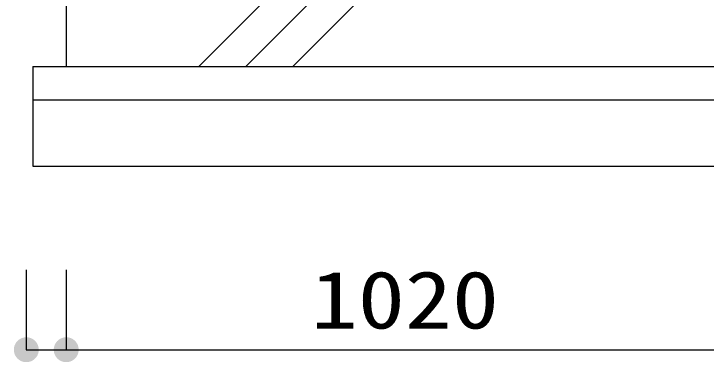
# Model space of a CAD drawing. Units: millimetres, scale not verified. Extents: x -8910 to 8910, y -6308 to 6308.
# Drawn here: x 794 to 1835, y -3795 to -3271 of the extents above; entities that cross this region are included whole.
import ezdxf
from ezdxf.enums import TextEntityAlignment as Align

# ---------------------------------------------------------------- set-up
doc = ezdxf.new("R2010")
doc.units = ezdxf.units.MM
doc.header["$LTSCALE"] = 30
doc.layers.add('0-2_機器', color=2, linetype='Continuous', lineweight=25)
doc.layers.add('1-2_00クル-フ-6寸法', color=132, linetype='Continuous', lineweight=25)
doc.styles.add('ＭＳ ゴシック', font='')
doc.styles.get('ＭＳ ゴシック').set_extended_font_data('MS Gothic')

msp = doc.modelspace()

# ---------------------------------------------------------------- linework, layer by layer
at = {"layer": '0-2_機器'}
for p, q in [((872.7, -3249.81), (872.7, -3349.81)), ((1071.91, -3349.81), (1171.91, -3249.81)), ((1142.62, -3349.81), (1242.62, -3249.81)), ((1213.33, -3349.81), (1313.33, -3249.81)), ((822.7, -3349.81), (1942.7, -3349.81)), ((822.7, -3349.81), (822.7, -3499.81)), ((822.7, -3399.81), (1942.7, -3399.81)), ((822.7, -3499.81), (1942.7, -3499.81))]:
    msp.add_line(p, q, dxfattribs=at)
at = {"layer": '1-2_00クル-フ-6寸法', "color": 4}
for p, q in [((812.7, -3655.84), (812.7, -3775.84)), ((872.7, -3655.84), (872.7, -3775.84)), ((872.7, -3655.84), (872.7, -3775.84)), ((812.7, -3775.84), (872.7, -3775.84)), ((872.7, -3775.84), (1892.7, -3775.84))]:
    msp.add_line(p, q, dxfattribs=at)
at = {"layer": '1-2_00クル-フ-6寸法'}
for points in [[(812.7, -3775.84), (806.91, -3758), (809.19, -3757.42)], [(812.7, -3775.84), (809.19, -3757.42), (811.53, -3757.12)], [(812.7, -3775.84), (811.53, -3757.12), (813.88, -3757.12)], [(812.7, -3775.84), (813.88, -3757.12), (816.22, -3757.42)], [(812.7, -3775.84), (816.22, -3757.42), (818.5, -3758)], [(872.7, -3775.84), (866.91, -3758), (869.19, -3757.42)], [(872.7, -3775.84), (866.91, -3758), (869.19, -3757.42)], [(872.7, -3775.84), (869.19, -3757.42), (871.53, -3757.12)], [(872.7, -3775.84), (869.19, -3757.42), (871.53, -3757.12)], [(872.7, -3775.84), (871.53, -3757.12), (873.88, -3757.12)], [(872.7, -3775.84), (871.53, -3757.12), (873.88, -3757.12)], [(872.7, -3775.84), (873.88, -3757.12), (876.22, -3757.42)], [(872.7, -3775.84), (873.88, -3757.12), (876.22, -3757.42)], [(872.7, -3775.84), (876.22, -3757.42), (878.5, -3758)], [(872.7, -3775.84), (876.22, -3757.42), (878.5, -3758)], [(812.7, -3775.84), (795.27, -3768.93), (796.27, -3766.8)], [(812.7, -3775.84), (796.27, -3766.8), (797.53, -3764.82)], [(812.7, -3775.84), (797.53, -3764.82), (799.03, -3763)], [(812.7, -3775.84), (799.03, -3763), (800.75, -3761.39)], [(812.7, -3775.84), (800.75, -3761.39), (802.66, -3760.01)], [(812.7, -3775.84), (802.66, -3760.01), (804.72, -3758.87)], [(812.7, -3775.84), (804.72, -3758.87), (806.91, -3758)], [(812.7, -3775.84), (818.5, -3758), (820.69, -3758.87)], [(812.7, -3775.84), (820.69, -3758.87), (822.75, -3760.01)], [(812.7, -3775.84), (822.75, -3760.01), (824.65, -3761.39)], [(812.7, -3775.84), (824.65, -3761.39), (826.37, -3763)], [(812.7, -3775.84), (826.37, -3763), (827.87, -3764.82)], [(812.7, -3775.84), (827.87, -3764.82), (829.13, -3766.8)], [(812.7, -3775.84), (829.13, -3766.8), (830.14, -3768.93)], [(872.7, -3775.84), (855.27, -3768.93), (856.27, -3766.8)], [(872.7, -3775.84), (855.27, -3768.93), (856.27, -3766.8)], [(872.7, -3775.84), (856.27, -3766.8), (857.53, -3764.82)], [(872.7, -3775.84), (856.27, -3766.8), (857.53, -3764.82)], [(872.7, -3775.84), (857.53, -3764.82), (859.03, -3763)], [(872.7, -3775.84), (857.53, -3764.82), (859.03, -3763)], [(872.7, -3775.84), (859.03, -3763), (860.75, -3761.39)], [(872.7, -3775.84), (859.03, -3763), (860.75, -3761.39)], [(872.7, -3775.84), (860.75, -3761.39), (862.66, -3760.01)], [(872.7, -3775.84), (860.75, -3761.39), (862.66, -3760.01)], [(872.7, -3775.84), (862.66, -3760.01), (864.72, -3758.87)], [(872.7, -3775.84), (862.66, -3760.01), (864.72, -3758.87)], [(872.7, -3775.84), (864.72, -3758.87), (866.91, -3758)], [(872.7, -3775.84), (864.72, -3758.87), (866.91, -3758)], [(872.7, -3775.84), (878.5, -3758), (880.69, -3758.87)], [(872.7, -3775.84), (878.5, -3758), (880.69, -3758.87)], [(872.7, -3775.84), (880.69, -3758.87), (882.75, -3760.01)], [(872.7, -3775.84), (880.69, -3758.87), (882.75, -3760.01)], [(872.7, -3775.84), (882.75, -3760.01), (884.65, -3761.39)], [(872.7, -3775.84), (882.75, -3760.01), (884.65, -3761.39)], [(872.7, -3775.84), (884.65, -3761.39), (886.37, -3763)], [(872.7, -3775.84), (884.65, -3761.39), (886.37, -3763)], [(872.7, -3775.84), (886.37, -3763), (887.87, -3764.82)], [(872.7, -3775.84), (886.37, -3763), (887.87, -3764.82)], [(872.7, -3775.84), (887.87, -3764.82), (889.13, -3766.8)], [(872.7, -3775.84), (887.87, -3764.82), (889.13, -3766.8)], [(872.7, -3775.84), (889.13, -3766.8), (890.14, -3768.93)], [(872.7, -3775.84), (889.13, -3766.8), (890.14, -3768.93)], [(812.7, -3775.84), (793.95, -3775.84), (794.1, -3773.49)], [(812.7, -3775.84), (794.1, -3778.19), (793.95, -3775.84)], [(812.7, -3775.84), (794.1, -3773.49), (794.54, -3771.17)], [(812.7, -3775.84), (794.54, -3780.5), (794.1, -3778.19)], [(812.7, -3775.84), (794.54, -3771.17), (795.27, -3768.93)], [(812.7, -3775.84), (795.27, -3782.74), (794.54, -3780.5)], [(812.7, -3775.84), (796.27, -3784.87), (795.27, -3782.74)], [(812.7, -3775.84), (797.53, -3786.86), (796.27, -3784.87)], [(812.7, -3775.84), (799.03, -3788.67), (797.53, -3786.86)], [(812.7, -3775.84), (800.75, -3790.28), (799.03, -3788.67)], [(812.7, -3775.84), (802.66, -3791.67), (800.75, -3790.28)], [(812.7, -3775.84), (804.72, -3792.8), (802.66, -3791.67)], [(812.7, -3775.84), (806.91, -3793.67), (804.72, -3792.8)], [(812.7, -3775.84), (809.19, -3794.25), (806.91, -3793.67)], [(812.7, -3775.84), (811.53, -3794.55), (809.19, -3794.25)], [(812.7, -3775.84), (813.88, -3794.55), (811.53, -3794.55)], [(812.7, -3775.84), (830.14, -3768.93), (830.86, -3771.17)], [(812.7, -3775.84), (830.86, -3771.17), (831.3, -3773.49)], [(812.7, -3775.84), (831.3, -3773.49), (831.45, -3775.84)], [(812.7, -3775.84), (816.22, -3794.25), (813.88, -3794.55)], [(812.7, -3775.84), (818.5, -3793.67), (816.22, -3794.25)], [(812.7, -3775.84), (820.69, -3792.8), (818.5, -3793.67)], [(812.7, -3775.84), (822.75, -3791.67), (820.69, -3792.8)], [(812.7, -3775.84), (824.65, -3790.28), (822.75, -3791.67)], [(812.7, -3775.84), (826.37, -3788.67), (824.65, -3790.28)], [(812.7, -3775.84), (827.87, -3786.86), (826.37, -3788.67)], [(812.7, -3775.84), (829.13, -3784.87), (827.87, -3786.86)], [(812.7, -3775.84), (830.14, -3782.74), (829.13, -3784.87)], [(812.7, -3775.84), (830.86, -3780.5), (830.14, -3782.74)], [(812.7, -3775.84), (831.3, -3778.19), (830.86, -3780.5)], [(812.7, -3775.84), (831.45, -3775.84), (831.3, -3778.19)], [(872.7, -3775.84), (853.95, -3775.84), (854.1, -3773.49)], [(872.7, -3775.84), (853.95, -3775.84), (854.1, -3773.49)], [(872.7, -3775.84), (854.1, -3778.19), (853.95, -3775.84)], [(872.7, -3775.84), (854.1, -3778.19), (853.95, -3775.84)], [(872.7, -3775.84), (854.1, -3773.49), (854.54, -3771.17)], [(872.7, -3775.84), (854.1, -3773.49), (854.54, -3771.17)], [(872.7, -3775.84), (854.54, -3780.5), (854.1, -3778.19)], [(872.7, -3775.84), (854.54, -3780.5), (854.1, -3778.19)], [(872.7, -3775.84), (854.54, -3771.17), (855.27, -3768.93)], [(872.7, -3775.84), (854.54, -3771.17), (855.27, -3768.93)], [(872.7, -3775.84), (855.27, -3782.74), (854.54, -3780.5)], [(872.7, -3775.84), (855.27, -3782.74), (854.54, -3780.5)], [(872.7, -3775.84), (856.27, -3784.87), (855.27, -3782.74)], [(872.7, -3775.84), (856.27, -3784.87), (855.27, -3782.74)], [(872.7, -3775.84), (857.53, -3786.86), (856.27, -3784.87)], [(872.7, -3775.84), (857.53, -3786.86), (856.27, -3784.87)], [(872.7, -3775.84), (859.03, -3788.67), (857.53, -3786.86)], [(872.7, -3775.84), (859.03, -3788.67), (857.53, -3786.86)], [(872.7, -3775.84), (860.75, -3790.28), (859.03, -3788.67)], [(872.7, -3775.84), (860.75, -3790.28), (859.03, -3788.67)], [(872.7, -3775.84), (862.66, -3791.67), (860.75, -3790.28)], [(872.7, -3775.84), (862.66, -3791.67), (860.75, -3790.28)], [(872.7, -3775.84), (864.72, -3792.8), (862.66, -3791.67)], [(872.7, -3775.84), (864.72, -3792.8), (862.66, -3791.67)], [(872.7, -3775.84), (866.91, -3793.67), (864.72, -3792.8)], [(872.7, -3775.84), (866.91, -3793.67), (864.72, -3792.8)], [(872.7, -3775.84), (869.19, -3794.25), (866.91, -3793.67)], [(872.7, -3775.84), (869.19, -3794.25), (866.91, -3793.67)], [(872.7, -3775.84), (871.53, -3794.55), (869.19, -3794.25)], [(872.7, -3775.84), (871.53, -3794.55), (869.19, -3794.25)], [(872.7, -3775.84), (873.88, -3794.55), (871.53, -3794.55)], [(872.7, -3775.84), (873.88, -3794.55), (871.53, -3794.55)], [(872.7, -3775.84), (890.14, -3768.93), (890.86, -3771.17)], [(872.7, -3775.84), (890.14, -3768.93), (890.86, -3771.17)], [(872.7, -3775.84), (890.86, -3771.17), (891.3, -3773.49)], [(872.7, -3775.84), (890.86, -3771.17), (891.3, -3773.49)], [(872.7, -3775.84), (891.3, -3773.49), (891.45, -3775.84)], [(872.7, -3775.84), (891.3, -3773.49), (891.45, -3775.84)], [(872.7, -3775.84), (876.22, -3794.25), (873.88, -3794.55)], [(872.7, -3775.84), (878.5, -3793.67), (876.22, -3794.25)], [(872.7, -3775.84), (880.69, -3792.8), (878.5, -3793.67)], [(872.7, -3775.84), (882.75, -3791.67), (880.69, -3792.8)], [(872.7, -3775.84), (884.65, -3790.28), (882.75, -3791.67)], [(872.7, -3775.84), (886.37, -3788.67), (884.65, -3790.28)], [(872.7, -3775.84), (887.87, -3786.86), (886.37, -3788.67)], [(872.7, -3775.84), (889.13, -3784.87), (887.87, -3786.86)], [(872.7, -3775.84), (890.14, -3782.74), (889.13, -3784.87)], [(872.7, -3775.84), (890.86, -3780.5), (890.14, -3782.74)], [(872.7, -3775.84), (891.3, -3778.19), (890.86, -3780.5)], [(872.7, -3775.84), (891.45, -3775.84), (891.3, -3778.19)], [(872.7, -3775.84), (876.22, -3794.25), (873.88, -3794.55)], [(872.7, -3775.84), (878.5, -3793.67), (876.22, -3794.25)], [(872.7, -3775.84), (880.69, -3792.8), (878.5, -3793.67)], [(872.7, -3775.84), (882.75, -3791.67), (880.69, -3792.8)], [(872.7, -3775.84), (884.65, -3790.28), (882.75, -3791.67)], [(872.7, -3775.84), (886.37, -3788.67), (884.65, -3790.28)], [(872.7, -3775.84), (887.87, -3786.86), (886.37, -3788.67)], [(872.7, -3775.84), (889.13, -3784.87), (887.87, -3786.86)], [(872.7, -3775.84), (890.14, -3782.74), (889.13, -3784.87)], [(872.7, -3775.84), (890.86, -3780.5), (890.14, -3782.74)], [(872.7, -3775.84), (891.3, -3778.19), (890.86, -3780.5)], [(872.7, -3775.84), (891.45, -3775.84), (891.3, -3778.19)]]:
    msp.add_solid(points, dxfattribs=at)

# ---------------------------------------------------------------- texts
at = {"layer": '1-2_00クル-フ-6寸法', "color": 3, "style": 'ＭＳ ゴシック', "width": 1.2}
msp.add_text('1020', height=86.66, dxfattribs=at).set_placement((1240.41, -3769.99), align=Align.BOTTOM_LEFT)

doc.saveas('drawing.dxf')
